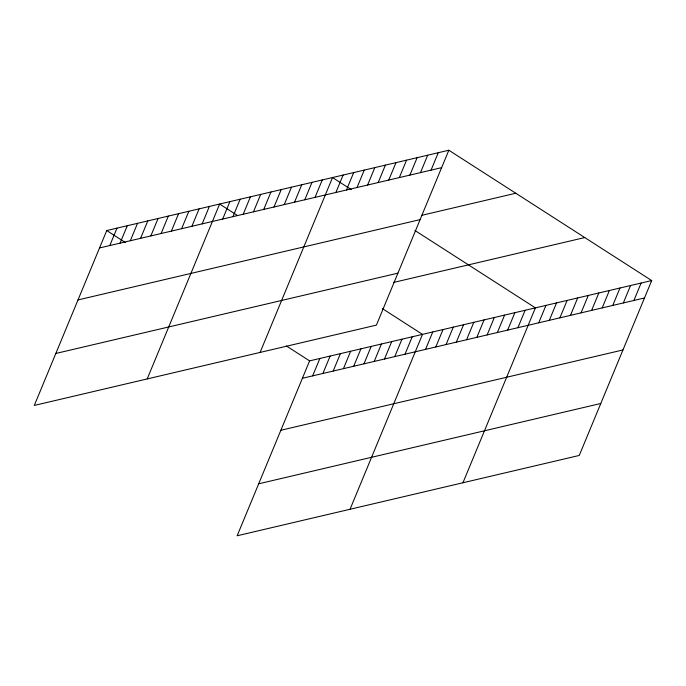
<?xml version="1.0" encoding="UTF-8"?>
<svg xmlns="http://www.w3.org/2000/svg" width="686" height="686" viewBox="0 0 686 686"><rect width="100%" height="100%" fill="white"/><g stroke="black" fill="none" stroke-linecap="round" stroke-linejoin="round"><path stroke-width="1.03" d="M448.841 150.234L106.742 230.547L34.3 405.435L376.4 325.121L448.841 150.234L651.7 280.565L579.258 455.453L237.159 535.766L309.6 360.879L651.7 280.565M109.786 245.562L117.006 228.138M120.05 243.153L127.27 225.728M130.314 240.743L137.526 223.319M140.579 238.334L147.79 220.909M150.843 235.924L158.054 218.5M161.107 233.514L168.319 216.09M171.363 231.105L178.583 213.68M181.627 228.695L188.847 211.271M191.891 226.286L199.112 208.861M202.156 223.876L209.367 206.452M147.19 378.938L219.631 204.042L237.485 215.515M222.684 219.057L229.896 201.633M232.948 216.647L240.16 199.223M243.204 214.238L250.424 196.813M253.468 211.828L260.689 194.404M263.733 209.419L270.953 192.003M273.997 207.009L281.209 189.593M284.261 204.6L291.473 187.184M294.526 202.19L301.737 184.774M304.79 199.78L312.001 182.365M315.046 197.371L322.266 179.955M260.088 352.433L332.53 177.545L351.275 189.585M335.883 192.483L343.103 175.059M346.464 189.996L353.676 172.58M357.037 187.51L364.249 170.094M367.61 185.031L374.822 167.616M378.183 182.545L385.395 165.129M388.756 180.066L395.976 162.651M312.645 375.885L319.865 358.469M399.329 177.58L406.549 160.164M322.909 373.476L330.12 356.06M409.902 175.101L417.122 157.686M333.173 371.066L340.385 353.65M420.475 172.615L427.695 155.199M343.437 368.656L350.649 351.241M431.057 170.137L438.268 152.721M353.702 366.247L360.913 348.831M363.957 363.837L371.177 346.421M374.222 361.428L381.442 344.012M384.486 359.018L391.706 341.602M394.75 356.609L401.962 339.193M405.014 354.199L412.226 336.783M350.049 509.261L422.49 334.374L382.325 308.571M425.543 349.38L432.755 331.964M435.799 346.97L443.019 329.554M446.063 344.569L453.283 327.145M456.327 342.16L463.547 324.735M466.591 339.75L473.803 322.326M476.856 337.341L484.067 319.916M487.12 334.931L494.332 317.507M497.384 332.521L504.596 315.097M507.64 330.112L514.86 312.687M517.904 327.702L525.124 310.278M462.947 482.755L535.389 307.868L414.987 230.522M538.742 322.806L545.962 305.39M549.315 320.328L556.535 302.903M559.896 317.841L567.108 300.425M570.469 315.363L577.681 297.938M581.042 312.876L588.254 295.46M591.615 310.398L598.827 292.973M602.188 307.911L609.4 290.495M612.761 305.433L619.981 288.009M623.334 302.946L630.554 285.53M633.907 300.468L641.127 283.044M99.521 247.972L441.63 167.65M421.581 215.361L515.786 193.246M77.998 299.936L420.106 219.614M55.823 353.47L397.923 273.157M393.524 282.452L584.755 237.553M302.38 378.295L644.488 297.981M280.857 430.259L622.957 349.946M258.682 483.802L600.782 403.488M106.742 230.547L125.487 242.595M286.388 345.967L309.6 360.879"/></g></svg>
